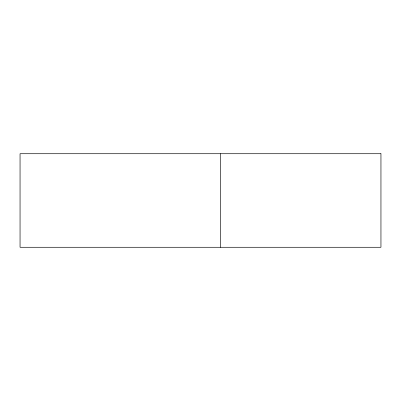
<?xml version="1.0" encoding="UTF-8"?>
<svg xmlns="http://www.w3.org/2000/svg" width="401" height="401" viewBox="0 0 401 401"><rect width="100%" height="100%" fill="white"/><g stroke="black" fill="none" stroke-linecap="round" stroke-linejoin="round"><path stroke-width="0.6" d="M220.55 153.718L220.55 247.282M380.95 153.718L20.05 153.718L20.05 247.282L380.95 247.282L380.95 153.718"/></g></svg>
